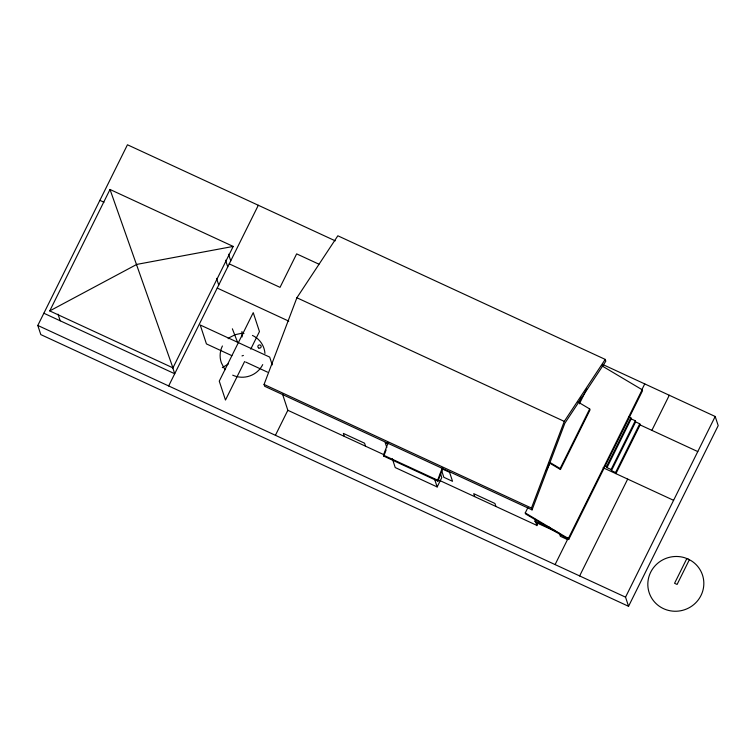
<?xml version="1.0" encoding="UTF-8"?>
<svg xmlns="http://www.w3.org/2000/svg" width="756" height="756" viewBox="0 0 756 756"><rect width="100%" height="100%" fill="white"/><g stroke="black" fill="none" stroke-linecap="round" stroke-linejoin="round"><path stroke-width="1.13" d="M243.375 355.433L242.014 355.915M264.061 384.454L296.891 297.769L337.837 235.787L605.225 359.402L605.821 361.207L564.874 423.19L532.054 509.884L264.657 386.269L264.061 384.454L531.459 508.07L532.054 509.884M442.647 468.843L437.97 481.185L383.774 456.133L383.443 455.131L388.121 442.789M383.774 456.133L386.118 449.962M437.97 481.185L437.639 480.183L442.317 467.841M531.459 508.07L564.278 421.385L605.225 359.402M602.957 364.59L715.195 416.48L718.2 425.619L628.548 606.303L40.805 334.596L37.8 325.449L127.452 144.774L335.258 240.833M49.745 310.914L110.007 189.472L233.207 246.428L172.944 367.87L49.745 310.914L136.779 264.402L233.207 246.428M168.664 385.947L258.316 205.263M244.594 361.548L225.477 400.056L219.259 381.137L253.241 312.653L259.459 331.572L250.746 349.14M275.42 435.295L287.838 410.281L384.02 454.743M392.336 458.75L395.227 467.558L437.157 486.94L441.778 477.612L440.398 473.407M579.984 400.245L581.487 397.221M602.078 365.932L642.175 389.756L642.505 390.757L568.682 539.538L525.581 513.929L525.25 512.927L527.849 507.692M545.993 471.12L550.188 462.672M579.38 403.846L586.703 389.085M589.68 408.939L590.011 409.941L560.451 469.523L560.12 468.512L589.68 408.939L577.565 401.738M535.39 520.997L535.135 521.498L535.342 520.865M537.875 523.275L536.826 525.382L439.586 480.429M555.093 564.581L568.143 538.272M641.664 390.105L644.745 383.906M568.682 539.538L568.351 538.537L642.175 389.756M630.816 417.747L631.184 418.881L635.276 420.771L635.645 421.905L639.737 423.795L640.105 424.919L615.923 473.653L615.554 472.538L611.462 470.638L611.094 469.514L607.002 467.624L606.633 466.49L630.816 417.747L628.765 416.802M607.002 467.624L631.184 418.881M611.094 469.514L635.276 420.771M611.462 470.638L635.645 421.905M615.554 472.538L639.737 423.795M579.635 575.93L627.678 479.096M651.87 430.353L669.287 395.256M628.548 606.303L625.543 597.155L715.195 416.48M686.835 558.561L674.569 583.282L677.092 584.445L689.359 559.723M222.321 367.643L228.321 363.986M243.952 333.557L241.022 333.424L235.286 334.653L230.032 337.289A22.5 21.886 -18.2 0 0 228.161 338.697M547.174 526.365L550.387 527.83M318.919 264.175L296.645 253.874L280.032 287.356L229.238 263.872M640.105 424.919L697.779 451.578M99.877 200.349L103.959 202.239M296.891 297.769L564.278 421.385M604.583 465.545L606.633 466.49M217.237 288.064L288.764 321.13M603.137 467.747L673.596 500.321M231.875 355.67L206.435 343.904L200.217 324.985L269.694 357.097L272.255 364.893M245.634 362.029L267.558 372.169M388.055 443.885L385.163 442.543L386.817 447.571M441.854 468.748L449.584 472.32L452.532 481.307L443.838 477.291L441.542 470.298M547.146 526.431L550.349 527.915M535.097 521.375L554.885 530.627M535.843 522.377L557.219 532.262M383.443 455.131L437.639 480.183M43.857 313.239L174.721 373.748L172.548 367.114M37.8 325.449L625.543 597.155M550.018 462.511L560.12 468.512M549.338 462.918L560.451 469.523M525.25 512.927L568.351 538.537M232.375 328.813L237.658 342.553M110.007 189.472L172.944 367.87M566.783 537.374L567.51 539.576L560.347 536.259L559.355 533.245M534.643 518.729L536.93 525.694M495.889 506.359L494.934 503.468L473.719 493.659L474.673 496.55M434.624 479.228L437.157 486.94M365.517 446.087L364.562 443.196L343.347 433.386L344.292 436.278M282.555 394.207L287.96 410.65M228.558 254.224L230.741 260.858M225.534 260.196L227.745 266.896M216.537 278.34L218.739 285.04M58.023 314.175L60.197 320.799M241.958 331.534L242.1 336.968M262.719 364.609A22.5 21.886 -18.2 0 1 232.706 375.165M225.354 369.656A22.5 21.886 -18.2 0 1 223.946 367.841L221.338 362.757A22.5 21.886 -18.2 0 1 222.406 345.974M252.428 335.418A22.5 21.886 -18.2 0 1 264.95 353.43M688.14 559.062L684.747 557.758A28.085 27.32 -18.2 0 0 647.996 587.384A28.085 27.32 -18.2 0 0 690.436 607.002A28.085 27.32 -18.2 0 0 691.315 560.791L688.14 559.062M258.779 348.006A1.673 1.625 -18.2 0 0 261.17 346.39A1.673 1.625 -18.2 0 0 258.58 345.19A1.673 1.625 -18.2 0 0 258.779 348.006"/></g></svg>
